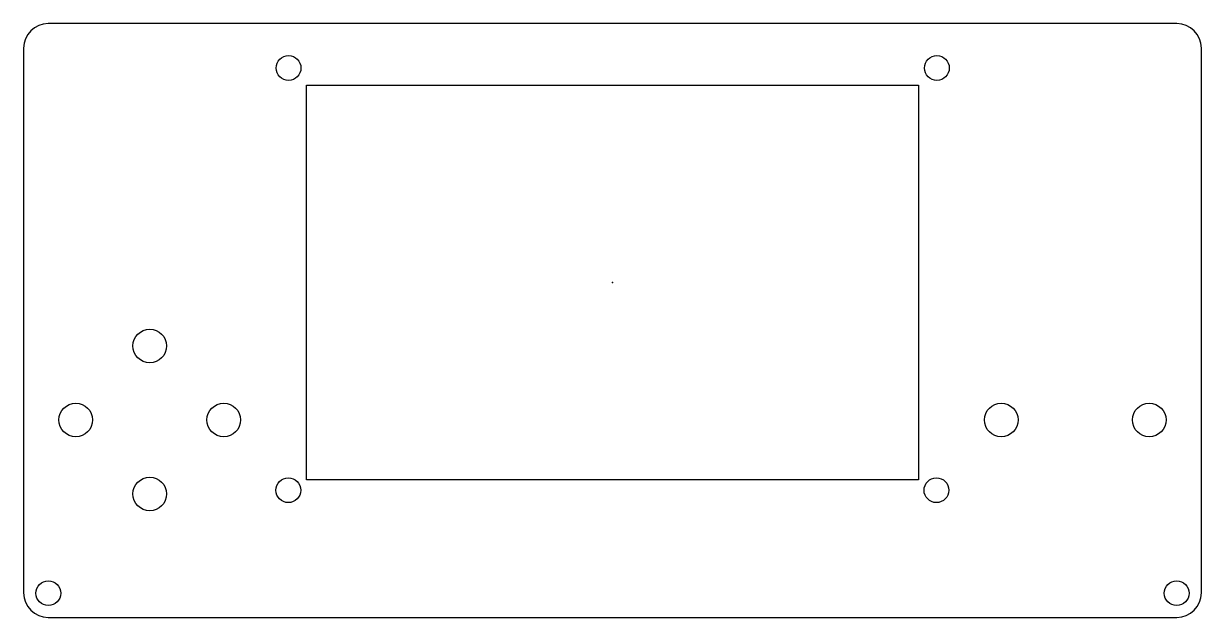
# Model space of a CAD drawing. Header units: millimetres. Extents: x 2 to 123, y 1 to 62.
import ezdxf

# ---------------------------------------------------------------- set-up
doc = ezdxf.new("R2010")
doc.units = ezdxf.units.MM
doc.layers.get('0').update_dxf_attribs({"linetype": 'CONTINUOUS'})

msp = doc.modelspace()

# ---------------------------------------------------------------- linework, layer by layer
msp.add_lwpolyline([(122.8092, 3.9116), (122.8092, 59.7816, 0.41421356), (120.2692, 62.3216), (4.445, 62.3216, 0.41421356), (1.905, 59.7816), (1.905, 3.9116, 0.41421356), (4.445, 1.3716), (120.2692, 1.3716, 0.41421356)], format="xyb", close=True)
msp.add_lwpolyline([(93.757, 15.4878), (30.957, 15.4878), (30.957, 55.9878), (93.757, 55.9878)], close=True)
for centre, radius in [((29.1084, 57.7596), 1.27), ((95.6564, 57.7596), 1.27), ((14.859, 29.2354), 1.725), ((7.2644, 21.6408), 1.725), ((22.4536, 21.6408), 1.725), ((102.2604, 21.6408), 1.725), ((117.4496, 21.6408), 1.725), ((14.859, 14.0462), 1.725), ((29.083, 14.4272), 1.27), ((95.6056, 14.4272), 1.27), ((4.445, 3.8608), 1.27), ((120.269, 3.8608), 1.27)]:
    msp.add_circle(centre, radius)
msp.add_point((62.357, 35.7378))

doc.saveas('drawing.dxf')
